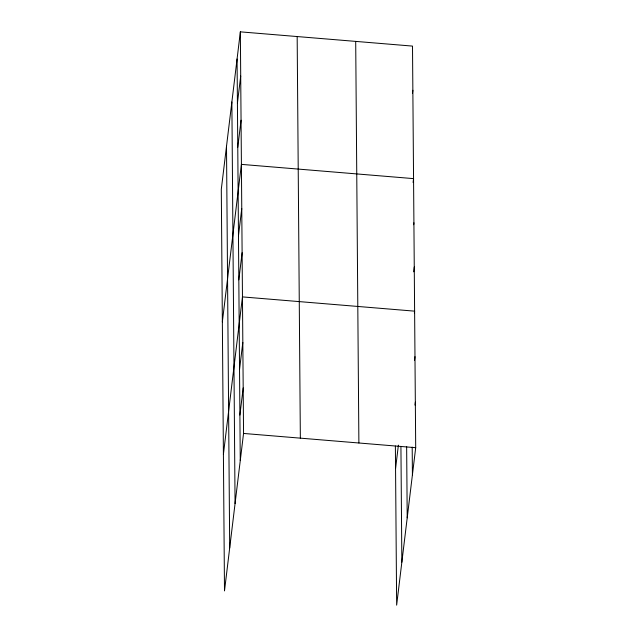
<?xml version="1.0" encoding="UTF-8"?>
<svg xmlns="http://www.w3.org/2000/svg" width="637" height="637" viewBox="0 0 637 637"><rect width="100%" height="100%" fill="white"/><g stroke="black" fill="none" stroke-linecap="round" stroke-linejoin="round"><path stroke-width="0.96" d="M240.356 31.85L221.302 189.308L224.495 590.905L243.549 433.447L240.356 31.85L412.505 46.095L415.698 447.692L396.644 605.15L395.378 446.027M237.418 103.162L240.706 76.026M237.768 147.338L241.057 120.202M222.353 321.836L241.407 164.378L413.564 178.623L413.094 182.5M238.477 235.69L241.757 208.554M238.827 279.866L242.108 252.73M223.404 454.364L242.458 296.906L414.615 311.151L414.384 313.086M239.536 369.556L242.824 342.419M239.902 415.069L243.183 387.933M412.505 93.177L412.864 90.271M413.676 224.734L413.915 222.799M413.676 271.816L414.265 266.975M395.561 468.609L398.396 445.152M414.512 360.542L414.974 356.664M414.99 405.084L415.34 402.178M243.549 433.447L415.698 447.692M412.195 447.126L412.418 474.828M406.645 446.593L407.21 517.833M400.928 446.378L401.851 562.145M355.701 41.397L358.886 442.986M297.168 36.548L300.353 438.145M237.068 58.986L240.26 460.583M231.868 101.992L235.061 503.588M226.501 146.303L229.694 547.9"/></g></svg>
